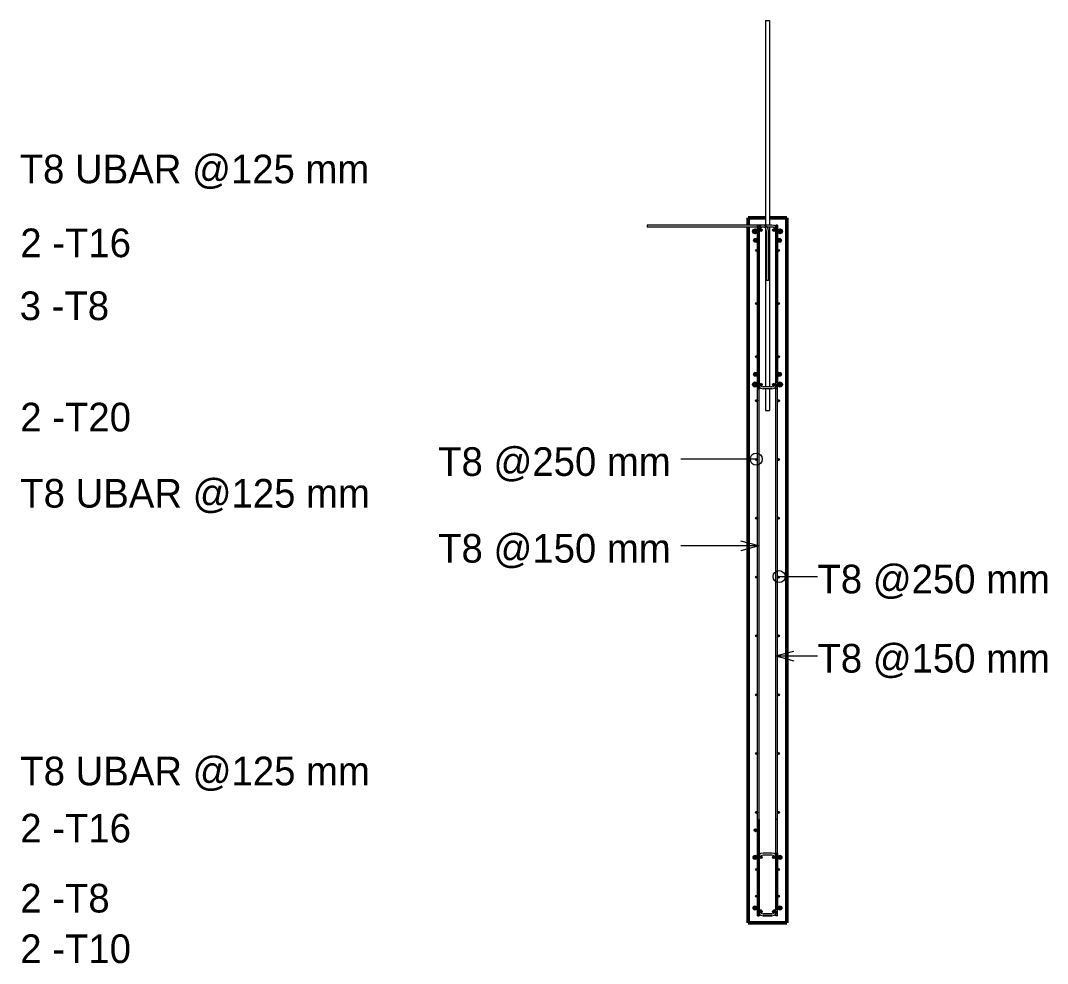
# Model space of a CAD drawing. Header units: millimetres. Extents: x 65464 to 98797, y 2255 to 31386.
# Drawn here: x 77538 to 81807, y 3101 to 7020 of the extents above; entities that cross this region are included whole.
import ezdxf

# ---------------------------------------------------------------- set-up
doc = ezdxf.new("R2010")
doc.units = ezdxf.units.MM
for name, color, linetype, lineweight in [('A-WALL', 113, 'Continuous', 25), ('S-RBAR', 171, 'Continuous', 18), ('S-RBAR-IDEN', 171, 'Continuous', 9)]:
    doc.layers.add(name, color=color, linetype=linetype, lineweight=lineweight)
doc.styles.add('Nirmala UI', font='Nirmala.ttf', dxfattribs={"height": 119.0625})

msp = doc.modelspace()

# ---------------------------------------------------------------- hatches: boundary and pattern name
at = {"layer": 'S-RBAR'}
h = msp.add_hatch(color=256, dxfattribs=at)
edge = h.paths.add_edge_path()
edge.add_arc((80591.12501, 6143.75), 10, 0, 360)
for points in [[(80594.21518, 6134.23943), (80601.12501, 6143.75), (80594.21518, 6153.26057), (80583.03484, 6149.62785), (80583.03484, 6137.87215)], [(80616.42421, 6143.75), (80621.42421, 6148.75), (80616.42421, 6153.75), (80611.42421, 6148.75)], [(80669.46731, 6143.75), (80674.46731, 6148.75), (80669.46731, 6153.75), (80664.46731, 6148.75)], [(80698.21518, 6134.23943), (80705.12501, 6143.75), (80698.21518, 6153.26057), (80687.03484, 6149.62785), (80687.03484, 6137.87215)], [(80595.59715, 6098.64155), (80601.12501, 6106.25), (80595.59715, 6113.85845), (80586.65288, 6110.95228), (80586.65288, 6101.54772)], [(80695.59715, 6098.64155), (80701.12501, 6106.25), (80695.59715, 6113.85845), (80686.65288, 6110.95228), (80686.65288, 6101.54772)], [(80597.12501, 6060.71069), (80601.12501, 6064.71069), (80597.12501, 6068.71069), (80593.12501, 6064.71069)], [(80689.12501, 6060.71069), (80693.12501, 6064.71069), (80689.12501, 6068.71069), (80685.12501, 6064.71069)], [(80597.12501, 5839.83191), (80601.12501, 5843.83191), (80597.12501, 5847.83191), (80593.12501, 5843.83191)], [(80689.12501, 5839.83191), (80693.12501, 5843.83191), (80689.12501, 5847.83191), (80685.12501, 5843.83191)], [(80597.12501, 5618.95312), (80601.12501, 5622.95312), (80597.12501, 5626.95312), (80593.12501, 5622.95312)], [(80689.12501, 5618.95312), (80693.12501, 5622.95312), (80689.12501, 5626.95312), (80685.12501, 5622.95312)], [(80590.65288, 5541.89155), (80599.59715, 5544.79772), (80599.59715, 5554.20228), (80590.65288, 5557.10845), (80585.12501, 5549.5)], [(80690.65288, 5541.89155), (80699.59715, 5544.79772), (80699.59715, 5554.20228), (80690.65288, 5557.10845), (80685.12501, 5549.5)], [(80588.03484, 5497.81572), (80599.21518, 5501.44843), (80599.21518, 5513.20413), (80588.03484, 5516.83685), (80581.12501, 5507.32628)], [(80616.42421, 5501.74464), (80621.42421, 5506.74464), (80616.42421, 5511.74464), (80611.42421, 5506.74464)], [(80669.46731, 5501.74464), (80674.46731, 5506.74464), (80669.46731, 5511.74464), (80664.46731, 5506.74464)], [(80692.03484, 5497.81572), (80703.21518, 5501.44843), (80703.21518, 5513.20413), (80692.03484, 5516.83685), (80685.12501, 5507.32628)], [(80597.12501, 5436.0642), (80601.12501, 5440.0642), (80597.12501, 5444.0642), (80593.12501, 5440.0642)], [(80689.12501, 5436.0642), (80693.12501, 5440.0642), (80689.12501, 5444.0642), (80685.12501, 5440.0642)], [(80597.12501, 5191.67622), (80601.12501, 5195.67622), (80597.12501, 5199.67622), (80593.12501, 5195.67622)], [(80689.12501, 5191.67622), (80693.12501, 5195.67622), (80689.12501, 5199.67622), (80685.12501, 5195.67622)], [(80597.12501, 4947.28825), (80601.12501, 4951.28825), (80597.12501, 4955.28825), (80593.12501, 4951.28825)], [(80689.12501, 4947.28825), (80693.12501, 4951.28825), (80689.12501, 4955.28825), (80685.12501, 4951.28825)], [(80597.12501, 4702.90028), (80601.12501, 4706.90028), (80597.12501, 4710.90028), (80593.12501, 4706.90028)], [(80689.12501, 4702.90028), (80693.12501, 4706.90028), (80689.12501, 4710.90028), (80685.12501, 4706.90028)], [(80597.12501, 4458.5123), (80601.12501, 4462.5123), (80597.12501, 4466.5123), (80593.12501, 4462.5123)], [(80689.12501, 4458.5123), (80693.12501, 4462.5123), (80689.12501, 4466.5123), (80685.12501, 4462.5123)], [(80597.12501, 4214.12433), (80601.12501, 4218.12433), (80597.12501, 4222.12433), (80593.12501, 4218.12433)], [(80689.12501, 4214.12433), (80693.12501, 4218.12433), (80689.12501, 4222.12433), (80685.12501, 4218.12433)], [(80597.12501, 3969.73635), (80601.12501, 3973.73635), (80597.12501, 3977.73635), (80593.12501, 3973.73635), (80594.18432, 3972.67704)], [(80689.12501, 3969.73635), (80693.12501, 3973.73635), (80689.12501, 3977.73635), (80685.12501, 3973.73635), (80686.18432, 3972.67704)], [(80597.12501, 3725.34838), (80601.12501, 3729.34838), (80597.12501, 3733.34838), (80593.12501, 3729.34838)], [(80689.12501, 3725.34838), (80693.12501, 3729.34838), (80689.12501, 3733.34838), (80685.12501, 3729.34838)], [(80593.12501, 3649), (80599.12501, 3655), (80593.12501, 3661), (80587.12501, 3655)], [(80593.59715, 3534.56527), (80599.12501, 3542.17372), (80593.59715, 3549.78217), (80584.65288, 3546.876), (80584.65288, 3537.47144)], [(80616.42421, 3537.75536), (80621.42421, 3542.75536), (80616.42421, 3547.75536), (80611.42421, 3542.75536)], [(80669.46731, 3537.75536), (80674.46731, 3542.75536), (80669.46731, 3547.75536), (80664.46731, 3542.75536)], [(80697.59715, 3534.56527), (80703.12501, 3542.17372), (80697.59715, 3549.78217), (80688.65288, 3546.876), (80688.65288, 3537.47144)], [(80597.12501, 3487.42529), (80601.12501, 3491.42529), (80597.12501, 3495.42529), (80593.12501, 3491.42529)], [(80689.12501, 3487.42529), (80693.12501, 3491.42529), (80689.12501, 3495.42529), (80685.12501, 3491.42529)], [(80597.12501, 3376.68772), (80601.12501, 3380.68772), (80597.12501, 3384.68772), (80593.12501, 3380.68772)], [(80689.12501, 3376.68772), (80693.12501, 3380.68772), (80689.12501, 3384.68772), (80685.12501, 3380.68772)], [(80588.65288, 3324.39155), (80597.59715, 3327.29772), (80597.59715, 3336.70228), (80588.65288, 3339.60845), (80583.12501, 3332)], [(80692.65288, 3324.39155), (80701.59715, 3327.29772), (80701.59715, 3336.70228), (80692.65288, 3339.60845), (80687.12501, 3332)], [(80614.53156, 3314.75), (80619.53156, 3319.75), (80614.53156, 3324.75), (80609.53156, 3319.75)], [(80616.42421, 3312), (80621.42421, 3317), (80616.42421, 3322), (80611.42421, 3317)], [(80669.46731, 3312), (80674.46731, 3317), (80669.46731, 3322), (80664.46731, 3317)], [(80671.41524, 3314.75), (80676.41524, 3319.75), (80671.41524, 3324.75), (80666.41524, 3319.75)]]:
    msp.add_hatch(color=256, dxfattribs=at).paths.add_polyline_path(points)
h = msp.add_hatch(color=256, dxfattribs=at)
edge = h.paths.add_edge_path()
edge.add_arc((80616.42421, 6148.75), 5, 0, 360)
h = msp.add_hatch(color=256, dxfattribs=at)
edge = h.paths.add_edge_path()
edge.add_arc((80669.46731, 6148.75), 5, 0, 360)
h = msp.add_hatch(color=256, dxfattribs=at)
edge = h.paths.add_edge_path()
edge.add_arc((80695.12501, 6143.75), 10, 0, 360)
h = msp.add_hatch(color=256, dxfattribs=at)
edge = h.paths.add_edge_path()
edge.add_arc((80593.12501, 6106.25), 8, 0, 360)
h = msp.add_hatch(color=256, dxfattribs=at)
edge = h.paths.add_edge_path()
edge.add_arc((80693.12501, 6106.25), 8, 0, 360)
h = msp.add_hatch(color=256, dxfattribs=at)
edge = h.paths.add_edge_path()
edge.add_arc((80597.12501, 6064.71069), 4, 0, 360)
h = msp.add_hatch(color=256, dxfattribs=at)
edge = h.paths.add_edge_path()
edge.add_arc((80689.12501, 6064.71069), 4, 0, 360)
h = msp.add_hatch(color=256, dxfattribs=at)
edge = h.paths.add_edge_path()
edge.add_arc((80597.12501, 5843.83191), 4, 0, 360)
h = msp.add_hatch(color=256, dxfattribs=at)
edge = h.paths.add_edge_path()
edge.add_arc((80689.12501, 5843.83191), 4, 0, 360)
h = msp.add_hatch(color=256, dxfattribs=at)
edge = h.paths.add_edge_path()
edge.add_arc((80597.12501, 5622.95312), 4, 0, 360)
h = msp.add_hatch(color=256, dxfattribs=at)
edge = h.paths.add_edge_path()
edge.add_arc((80689.12501, 5622.95312), 4, 0, 360)
h = msp.add_hatch(color=256, dxfattribs=at)
edge = h.paths.add_edge_path()
edge.add_arc((80593.12501, 5549.5), 8, 0, 360)
h = msp.add_hatch(color=256, dxfattribs=at)
edge = h.paths.add_edge_path()
edge.add_arc((80693.12501, 5549.5), 8, 0, 360)
h = msp.add_hatch(color=256, dxfattribs=at)
edge = h.paths.add_edge_path()
edge.add_arc((80591.12501, 5507.32628), 10, 0, 360)
h = msp.add_hatch(color=256, dxfattribs=at)
edge = h.paths.add_edge_path()
edge.add_arc((80616.42421, 5506.74464), 5, 0, 360)
h = msp.add_hatch(color=256, dxfattribs=at)
edge = h.paths.add_edge_path()
edge.add_arc((80669.46731, 5506.74464), 5, 0, 360)
h = msp.add_hatch(color=256, dxfattribs=at)
edge = h.paths.add_edge_path()
edge.add_arc((80695.12501, 5507.32628), 10, 0, 360)
h = msp.add_hatch(color=256, dxfattribs=at)
edge = h.paths.add_edge_path()
edge.add_arc((80597.12501, 5440.0642), 4, 0, 360)
h = msp.add_hatch(color=256, dxfattribs=at)
edge = h.paths.add_edge_path()
edge.add_arc((80689.12501, 5440.0642), 4, 0, 360)
h = msp.add_hatch(color=256, dxfattribs=at)
edge = h.paths.add_edge_path()
edge.add_arc((80597.12501, 5195.67622), 4, 0, 360)
h = msp.add_hatch(color=256, dxfattribs=at)
edge = h.paths.add_edge_path()
edge.add_arc((80689.12501, 5195.67622), 4, 0, 360)
h = msp.add_hatch(color=256, dxfattribs=at)
edge = h.paths.add_edge_path()
edge.add_arc((80597.12501, 4951.28825), 4, 0, 360)
h = msp.add_hatch(color=256, dxfattribs=at)
edge = h.paths.add_edge_path()
edge.add_arc((80689.12501, 4951.28825), 4, 0, 360)
h = msp.add_hatch(color=256, dxfattribs=at)
edge = h.paths.add_edge_path()
edge.add_arc((80597.12501, 4706.90028), 4, 0, 360)
h = msp.add_hatch(color=256, dxfattribs=at)
edge = h.paths.add_edge_path()
edge.add_arc((80689.12501, 4706.90028), 4, 0, 360)
h = msp.add_hatch(color=256, dxfattribs=at)
edge = h.paths.add_edge_path()
edge.add_arc((80597.12501, 4462.5123), 4, 0, 360)
h = msp.add_hatch(color=256, dxfattribs=at)
edge = h.paths.add_edge_path()
edge.add_arc((80689.12501, 4462.5123), 4, 0, 360)
h = msp.add_hatch(color=256, dxfattribs=at)
edge = h.paths.add_edge_path()
edge.add_arc((80597.12501, 4218.12433), 4, 0, 360)
h = msp.add_hatch(color=256, dxfattribs=at)
edge = h.paths.add_edge_path()
edge.add_arc((80689.12501, 4218.12433), 4, 0, 360)
h = msp.add_hatch(color=256, dxfattribs=at)
edge = h.paths.add_edge_path()
edge.add_arc((80597.12501, 3973.73635), 4, 0, 360)
h = msp.add_hatch(color=256, dxfattribs=at)
edge = h.paths.add_edge_path()
edge.add_arc((80689.12501, 3973.73635), 4, 0, 360)
h = msp.add_hatch(color=256, dxfattribs=at)
edge = h.paths.add_edge_path()
edge.add_arc((80597.12501, 3729.34838), 4, 0, 360)
h = msp.add_hatch(color=256, dxfattribs=at)
edge = h.paths.add_edge_path()
edge.add_arc((80689.12501, 3729.34838), 4, 0, 360)
h = msp.add_hatch(color=256, dxfattribs=at)
edge = h.paths.add_edge_path()
edge.add_arc((80593.12501, 3655), 6, 0, 360)
h = msp.add_hatch(color=256, dxfattribs=at)
edge = h.paths.add_edge_path()
edge.add_arc((80591.12501, 3542.17372), 8, 0, 360)
h = msp.add_hatch(color=256, dxfattribs=at)
edge = h.paths.add_edge_path()
edge.add_arc((80616.42421, 3542.75536), 5, 0, 360)
h = msp.add_hatch(color=256, dxfattribs=at)
edge = h.paths.add_edge_path()
edge.add_arc((80669.46731, 3542.75536), 5, 0, 360)
h = msp.add_hatch(color=256, dxfattribs=at)
edge = h.paths.add_edge_path()
edge.add_arc((80695.12501, 3542.17372), 8, 0, 360)
h = msp.add_hatch(color=256, dxfattribs=at)
edge = h.paths.add_edge_path()
edge.add_arc((80597.12501, 3491.42529), 4, 0, 360)
h = msp.add_hatch(color=256, dxfattribs=at)
edge = h.paths.add_edge_path()
edge.add_arc((80689.12501, 3491.42529), 4, 0, 360)
h = msp.add_hatch(color=256, dxfattribs=at)
edge = h.paths.add_edge_path()
edge.add_arc((80597.12501, 3380.68772), 4, 0, 360)
h = msp.add_hatch(color=256, dxfattribs=at)
edge = h.paths.add_edge_path()
edge.add_arc((80689.12501, 3380.68772), 4, 0, 360)
h = msp.add_hatch(color=256, dxfattribs=at)
edge = h.paths.add_edge_path()
edge.add_arc((80591.12501, 3332), 8, 0, 360)
h = msp.add_hatch(color=256, dxfattribs=at)
edge = h.paths.add_edge_path()
edge.add_arc((80695.12501, 3332), 8, 0, 360)
h = msp.add_hatch(color=256, dxfattribs=at)
edge = h.paths.add_edge_path()
edge.add_arc((80614.53156, 3319.75), 5, 0, 360)
h = msp.add_hatch(color=256, dxfattribs=at)
edge = h.paths.add_edge_path()
edge.add_arc((80616.42421, 3317), 5, 0, 360)
h = msp.add_hatch(color=256, dxfattribs=at)
edge = h.paths.add_edge_path()
edge.add_arc((80669.46731, 3317), 5, 0, 360)
h = msp.add_hatch(color=256, dxfattribs=at)
edge = h.paths.add_edge_path()
edge.add_arc((80671.41524, 3319.75), 5, 0, 360)

# ---------------------------------------------------------------- linework, layer by layer
at = {"layer": 'A-WALL', "lineweight": 50}
for p, q in [((80563.12501, 6199.75), (80563.12501, 6169.75)), ((80635.12501, 6199.75), (80563.12501, 6199.75)), ((80723.12501, 6199.75), (80651.12501, 6199.75)), ((80723.12501, 3269.75), (80723.12501, 6199.75)), ((80563.12501, 6161.75), (80563.12501, 3269.75)), ((80563.12501, 3269.75), (80723.12501, 3269.75))]:
    msp.add_line(p, q, dxfattribs=at)
at = {"layer": 'S-RBAR'}
for p, q in [((80635.12501, 7019.75), (80635.12501, 6169.75)), ((80635.12501, 7019.75), (80651.12501, 7019.75)), ((80651.12501, 7019.75), (80651.12501, 6169.75)), ((80623.12501, 6169.75), (80143.12501, 6169.75)), ((80143.12501, 6169.75), (80143.12501, 6161.75)), ((80623.12501, 6161.75), (80143.12501, 6161.75)), ((80594.21518, 6153.26057), (80583.03484, 6149.62785)), ((80583.03484, 6149.62785), (80583.03484, 6137.87215)), ((80601.12501, 6143.75), (80594.21518, 6153.26057)), ((80609.12501, 6169.75), (80601.12501, 6169.75)), ((80601.12501, 3299.75), (80601.12501, 6169.75)), ((80609.12501, 6169.75), (80601.12501, 6169.75)), ((80601.12501, 5513.75), (80601.12501, 6169.75)), ((80609.12501, 3299.75), (80609.12501, 6169.75)), ((80609.12501, 5513.75), (80609.12501, 6169.75)), ((80616.42421, 6153.75), (80611.42421, 6148.75)), ((80611.42421, 6148.75), (80616.42421, 6143.75)), ((80621.42421, 6148.75), (80616.42421, 6153.75)), ((80616.42421, 6143.75), (80621.42421, 6148.75)), ((80661.12501, 6169.75), (80625.12501, 6169.75)), ((80661.12501, 6161.75), (80625.12501, 6161.75)), ((80635.12501, 6156.16932), (80635.12501, 5497.75)), ((80651.12501, 6161.75), (80651.12501, 5497.75)), ((80669.46731, 6153.75), (80664.46731, 6148.75)), ((80664.46731, 6148.75), (80669.46731, 6143.75)), ((80674.46731, 6148.75), (80669.46731, 6153.75)), ((80669.46731, 6143.75), (80674.46731, 6148.75)), ((80685.12501, 6169.75), (80677.12501, 6169.75)), ((80677.12501, 3299.75), (80677.12501, 6169.75)), ((80677.12501, 6169.75), (80677.12501, 5513.75)), ((80677.12501, 6169.75), (80685.12501, 6169.75)), ((80685.12501, 3299.75), (80685.12501, 6169.75)), ((80685.12501, 6169.75), (80685.12501, 5513.75)), ((80698.21518, 6153.26057), (80687.03484, 6149.62785)), ((80687.03484, 6149.62785), (80687.03484, 6137.87215)), ((80705.12501, 6143.75), (80698.21518, 6153.26057)), ((80583.03484, 6137.87215), (80594.21518, 6134.23943)), ((80595.59715, 6113.85845), (80586.65288, 6110.95228)), ((80586.65288, 6110.95228), (80586.65288, 6101.54772)), ((80594.21518, 6134.23943), (80601.12501, 6143.75)), ((80601.12501, 6106.25), (80595.59715, 6113.85845)), ((80595.59715, 6098.64155), (80601.12501, 6106.25)), ((80601.12501, 6145.75), (80601.12501, 5489.75)), ((80609.12501, 6145.75), (80609.12501, 5489.75)), ((80639.12501, 5939.75), (80639.12501, 6145.75)), ((80647.12501, 5939.75), (80647.12501, 6145.75)), ((80677.12501, 5489.75), (80677.12501, 6145.75)), ((80685.12501, 5489.75), (80685.12501, 6145.75)), ((80695.59715, 6113.85845), (80686.65288, 6110.95228)), ((80686.65288, 6110.95228), (80686.65288, 6101.54772)), ((80687.03484, 6137.87215), (80698.21518, 6134.23943)), ((80701.12501, 6106.25), (80695.59715, 6113.85845)), ((80695.59715, 6098.64155), (80701.12501, 6106.25)), ((80698.21518, 6134.23943), (80705.12501, 6143.75)), ((80586.65288, 6101.54772), (80595.59715, 6098.64155)), ((80597.12501, 6068.71069), (80593.12501, 6064.71069)), ((80593.12501, 6064.71069), (80597.12501, 6060.71069)), ((80601.12501, 6064.71069), (80597.12501, 6068.71069)), ((80597.12501, 6060.71069), (80601.12501, 6064.71069)), ((80689.12501, 6068.71069), (80685.12501, 6064.71069)), ((80685.12501, 6064.71069), (80689.12501, 6060.71069)), ((80686.65288, 6101.54772), (80695.59715, 6098.64155)), ((80693.12501, 6064.71069), (80689.12501, 6068.71069)), ((80689.12501, 6060.71069), (80693.12501, 6064.71069)), ((80647.12501, 5939.75), (80639.12501, 5939.75)), ((80597.12501, 5847.83191), (80593.12501, 5843.83191)), ((80593.12501, 5843.83191), (80597.12501, 5839.83191)), ((80601.12501, 5843.83191), (80597.12501, 5847.83191)), ((80597.12501, 5839.83191), (80601.12501, 5843.83191)), ((80689.12501, 5847.83191), (80685.12501, 5843.83191)), ((80685.12501, 5843.83191), (80689.12501, 5839.83191)), ((80693.12501, 5843.83191), (80689.12501, 5847.83191)), ((80689.12501, 5839.83191), (80693.12501, 5843.83191)), ((80597.12501, 5626.95312), (80593.12501, 5622.95312)), ((80593.12501, 5622.95312), (80597.12501, 5618.95312)), ((80601.12501, 5622.95312), (80597.12501, 5626.95312)), ((80597.12501, 5618.95312), (80601.12501, 5622.95312)), ((80689.12501, 5626.95312), (80685.12501, 5622.95312)), ((80685.12501, 5622.95312), (80689.12501, 5618.95312)), ((80693.12501, 5622.95312), (80689.12501, 5626.95312)), ((80689.12501, 5618.95312), (80693.12501, 5622.95312)), ((80590.65288, 5557.10845), (80585.12501, 5549.5)), ((80599.59715, 5554.20228), (80590.65288, 5557.10845)), ((80599.59715, 5544.79772), (80599.59715, 5554.20228)), ((80690.65288, 5557.10845), (80685.12501, 5549.5)), ((80699.59715, 5554.20228), (80690.65288, 5557.10845)), ((80699.59715, 5544.79772), (80699.59715, 5554.20228)), ((80588.03484, 5516.83685), (80581.12501, 5507.32628)), ((80581.12501, 5507.32628), (80588.03484, 5497.81572)), ((80585.12501, 5549.5), (80590.65288, 5541.89155)), ((80599.21518, 5513.20413), (80588.03484, 5516.83685)), ((80590.65288, 5541.89155), (80599.59715, 5544.79772)), ((80599.21518, 5501.44843), (80599.21518, 5513.20413)), ((80616.42421, 5511.74464), (80611.42421, 5506.74464)), ((80621.42421, 5506.74464), (80616.42421, 5511.74464)), ((80669.46731, 5511.74464), (80664.46731, 5506.74464)), ((80674.46731, 5506.74464), (80669.46731, 5511.74464)), ((80685.12501, 5549.5), (80690.65288, 5541.89155)), ((80692.03484, 5516.83685), (80685.12501, 5507.32628)), ((80685.12501, 5507.32628), (80692.03484, 5497.81572)), ((80690.65288, 5541.89155), (80699.59715, 5544.79772)), ((80703.21518, 5513.20413), (80692.03484, 5516.83685)), ((80703.21518, 5501.44843), (80703.21518, 5513.20413)), ((80588.03484, 5497.81572), (80599.21518, 5501.44843)), ((80601.12501, 5489.75), (80609.12501, 5489.75)), ((80611.42421, 5506.74464), (80616.42421, 5501.74464)), ((80616.42421, 5501.74464), (80621.42421, 5506.74464)), ((80661.12501, 5497.75), (80625.12501, 5497.75)), ((80661.12501, 5489.75), (80625.12501, 5489.75)), ((80635.12501, 5489.75), (80635.12501, 5399.75)), ((80651.12501, 5489.75), (80651.12501, 5399.75)), ((80664.46731, 5506.74464), (80669.46731, 5501.74464)), ((80669.46731, 5501.74464), (80674.46731, 5506.74464)), ((80685.12501, 5489.75), (80677.12501, 5489.75)), ((80692.03484, 5497.81572), (80703.21518, 5501.44843)), ((80597.12501, 5444.0642), (80593.12501, 5440.0642)), ((80593.12501, 5440.0642), (80597.12501, 5436.0642)), ((80601.12501, 5440.0642), (80597.12501, 5444.0642)), ((80597.12501, 5436.0642), (80601.12501, 5440.0642)), ((80689.12501, 5444.0642), (80685.12501, 5440.0642)), ((80685.12501, 5440.0642), (80689.12501, 5436.0642)), ((80693.12501, 5440.0642), (80689.12501, 5444.0642)), ((80689.12501, 5436.0642), (80693.12501, 5440.0642)), ((80635.12501, 5399.75), (80651.12501, 5399.75)), ((80597.12501, 5199.67622), (80593.12501, 5195.67622)), ((80593.12501, 5195.67622), (80597.12501, 5191.67622)), ((80601.12501, 5195.67622), (80597.12501, 5199.67622)), ((80597.12501, 5191.67622), (80601.12501, 5195.67622)), ((80689.12501, 5199.67622), (80685.12501, 5195.67622)), ((80685.12501, 5195.67622), (80689.12501, 5191.67622)), ((80693.12501, 5195.67622), (80689.12501, 5199.67622)), ((80689.12501, 5191.67622), (80693.12501, 5195.67622)), ((80597.12501, 4955.28825), (80593.12501, 4951.28825)), ((80601.12501, 4951.28825), (80597.12501, 4955.28825)), ((80689.12501, 4955.28825), (80685.12501, 4951.28825)), ((80693.12501, 4951.28825), (80689.12501, 4955.28825)), ((80593.12501, 4951.28825), (80597.12501, 4947.28825)), ((80597.12501, 4947.28825), (80601.12501, 4951.28825)), ((80685.12501, 4951.28825), (80689.12501, 4947.28825)), ((80689.12501, 4947.28825), (80693.12501, 4951.28825)), ((80597.12501, 4710.90028), (80593.12501, 4706.90028)), ((80593.12501, 4706.90028), (80597.12501, 4702.90028)), ((80601.12501, 4706.90028), (80597.12501, 4710.90028)), ((80597.12501, 4702.90028), (80601.12501, 4706.90028)), ((80689.12501, 4710.90028), (80685.12501, 4706.90028)), ((80685.12501, 4706.90028), (80689.12501, 4702.90028)), ((80693.12501, 4706.90028), (80689.12501, 4710.90028)), ((80689.12501, 4702.90028), (80693.12501, 4706.90028)), ((80597.12501, 4466.5123), (80593.12501, 4462.5123)), ((80593.12501, 4462.5123), (80597.12501, 4458.5123)), ((80601.12501, 4462.5123), (80597.12501, 4466.5123)), ((80597.12501, 4458.5123), (80601.12501, 4462.5123)), ((80689.12501, 4466.5123), (80685.12501, 4462.5123)), ((80685.12501, 4462.5123), (80689.12501, 4458.5123)), ((80693.12501, 4462.5123), (80689.12501, 4466.5123)), ((80689.12501, 4458.5123), (80693.12501, 4462.5123)), ((80597.12501, 4222.12433), (80593.12501, 4218.12433)), ((80593.12501, 4218.12433), (80597.12501, 4214.12433)), ((80601.12501, 4218.12433), (80597.12501, 4222.12433)), ((80597.12501, 4214.12433), (80601.12501, 4218.12433)), ((80689.12501, 4222.12433), (80685.12501, 4218.12433)), ((80685.12501, 4218.12433), (80689.12501, 4214.12433)), ((80693.12501, 4218.12433), (80689.12501, 4222.12433)), ((80689.12501, 4214.12433), (80693.12501, 4218.12433)), ((80597.12501, 3977.73635), (80593.12501, 3973.73635)), ((80593.12501, 3973.73635), (80594.18432, 3972.67704)), ((80594.18432, 3972.67704), (80597.12501, 3969.73635)), ((80601.12501, 3973.73635), (80597.12501, 3977.73635)), ((80597.12501, 3969.73635), (80601.12501, 3973.73635)), ((80689.12501, 3977.73635), (80685.12501, 3973.73635)), ((80685.12501, 3973.73635), (80686.18432, 3972.67704)), ((80686.18432, 3972.67704), (80689.12501, 3969.73635)), ((80693.12501, 3973.73635), (80689.12501, 3977.73635)), ((80689.12501, 3969.73635), (80693.12501, 3973.73635)), ((80597.12501, 3733.34838), (80593.12501, 3729.34838)), ((80593.12501, 3729.34838), (80597.12501, 3725.34838)), ((80601.12501, 3729.34838), (80597.12501, 3733.34838)), ((80597.12501, 3725.34838), (80601.12501, 3729.34838)), ((80689.12501, 3733.34838), (80685.12501, 3729.34838)), ((80685.12501, 3729.34838), (80689.12501, 3725.34838)), ((80693.12501, 3729.34838), (80689.12501, 3733.34838)), ((80689.12501, 3725.34838), (80693.12501, 3729.34838)), ((80601.12501, 3699.75), (80601.12501, 3323.75)), ((80601.12501, 3699.75), (80609.12501, 3699.75)), ((80609.12501, 3699.75), (80609.12501, 3323.75)), ((80685.12501, 3699.75), (80677.12501, 3699.75)), ((80677.12501, 3323.75), (80677.12501, 3699.75)), ((80685.12501, 3323.75), (80685.12501, 3699.75)), ((80593.12501, 3661), (80587.12501, 3655)), ((80587.12501, 3655), (80593.12501, 3649)), ((80599.12501, 3655), (80593.12501, 3661)), ((80593.12501, 3649), (80599.12501, 3655)), ((80593.59715, 3549.78217), (80584.65288, 3546.876)), ((80584.65288, 3546.876), (80584.65288, 3537.47144)), ((80599.12501, 3542.17372), (80593.59715, 3549.78217)), ((80609.12501, 3559.75), (80601.12501, 3559.75)), ((80601.12501, 3323.75), (80601.12501, 3559.75)), ((80609.12501, 3323.75), (80609.12501, 3559.75)), ((80616.42421, 3547.75536), (80611.42421, 3542.75536)), ((80621.42421, 3542.75536), (80616.42421, 3547.75536)), ((80661.12501, 3559.75), (80625.12501, 3559.75)), ((80661.12501, 3551.75), (80625.12501, 3551.75)), ((80669.46731, 3547.75536), (80664.46731, 3542.75536)), ((80674.46731, 3542.75536), (80669.46731, 3547.75536)), ((80677.12501, 3559.75), (80677.12501, 3323.75)), ((80677.12501, 3559.75), (80685.12501, 3559.75)), ((80685.12501, 3559.75), (80685.12501, 3323.75)), ((80697.59715, 3549.78217), (80688.65288, 3546.876)), ((80688.65288, 3546.876), (80688.65288, 3537.47144)), ((80703.12501, 3542.17372), (80697.59715, 3549.78217)), ((80584.65288, 3537.47144), (80593.59715, 3534.56527)), ((80593.59715, 3534.56527), (80599.12501, 3542.17372)), ((80601.12501, 3535.75), (80601.12501, 3299.75)), ((80609.12501, 3535.75), (80609.12501, 3299.75)), ((80611.42421, 3542.75536), (80616.42421, 3537.75536)), ((80616.42421, 3537.75536), (80621.42421, 3542.75536)), ((80664.46731, 3542.75536), (80669.46731, 3537.75536)), ((80669.46731, 3537.75536), (80674.46731, 3542.75536)), ((80677.12501, 3299.75), (80677.12501, 3535.75)), ((80685.12501, 3299.75), (80685.12501, 3535.75)), ((80688.65288, 3537.47144), (80697.59715, 3534.56527)), ((80697.59715, 3534.56527), (80703.12501, 3542.17372)), ((80597.12501, 3495.42529), (80593.12501, 3491.42529)), ((80593.12501, 3491.42529), (80597.12501, 3487.42529)), ((80601.12501, 3491.42529), (80597.12501, 3495.42529)), ((80597.12501, 3487.42529), (80601.12501, 3491.42529)), ((80689.12501, 3495.42529), (80685.12501, 3491.42529)), ((80685.12501, 3491.42529), (80689.12501, 3487.42529)), ((80693.12501, 3491.42529), (80689.12501, 3495.42529)), ((80689.12501, 3487.42529), (80693.12501, 3491.42529)), ((80597.12501, 3384.68772), (80593.12501, 3380.68772)), ((80593.12501, 3380.68772), (80597.12501, 3376.68772)), ((80601.12501, 3380.68772), (80597.12501, 3384.68772)), ((80597.12501, 3376.68772), (80601.12501, 3380.68772)), ((80689.12501, 3384.68772), (80685.12501, 3380.68772)), ((80685.12501, 3380.68772), (80689.12501, 3376.68772)), ((80693.12501, 3380.68772), (80689.12501, 3384.68772)), ((80689.12501, 3376.68772), (80693.12501, 3380.68772)), ((80588.65288, 3339.60845), (80583.12501, 3332)), ((80583.12501, 3332), (80588.65288, 3324.39155)), ((80597.59715, 3336.70228), (80588.65288, 3339.60845)), ((80597.59715, 3327.29772), (80597.59715, 3336.70228)), ((80692.65288, 3339.60845), (80687.12501, 3332)), ((80687.12501, 3332), (80692.65288, 3324.39155)), ((80701.59715, 3336.70228), (80692.65288, 3339.60845)), ((80701.59715, 3327.29772), (80701.59715, 3336.70228)), ((80588.65288, 3324.39155), (80597.59715, 3327.29772)), ((80609.12501, 3299.75), (80601.12501, 3299.75)), ((80601.12501, 3299.75), (80609.12501, 3299.75)), ((80614.53156, 3324.75), (80609.53156, 3319.75)), ((80609.53156, 3319.75), (80614.53156, 3314.75)), ((80616.42421, 3322), (80611.42421, 3317)), ((80611.42421, 3317), (80616.42421, 3312)), ((80619.53156, 3319.75), (80614.53156, 3324.75)), ((80614.53156, 3314.75), (80619.53156, 3319.75)), ((80621.42421, 3317), (80616.42421, 3322)), ((80616.42421, 3312), (80621.42421, 3317)), ((80625.12501, 3307.75), (80661.12501, 3307.75)), ((80661.12501, 3307.75), (80625.12501, 3307.75)), ((80625.12501, 3299.75), (80661.12501, 3299.75)), ((80661.12501, 3299.75), (80625.12501, 3299.75)), ((80669.46731, 3322), (80664.46731, 3317)), ((80664.46731, 3317), (80669.46731, 3312)), ((80671.41524, 3324.75), (80666.41524, 3319.75)), ((80666.41524, 3319.75), (80671.41524, 3314.75)), ((80674.46731, 3317), (80669.46731, 3322)), ((80669.46731, 3312), (80674.46731, 3317)), ((80676.41524, 3319.75), (80671.41524, 3324.75)), ((80671.41524, 3314.75), (80676.41524, 3319.75)), ((80685.12501, 3299.75), (80677.12501, 3299.75)), ((80685.12501, 3299.75), (80677.12501, 3299.75)), ((80692.65288, 3324.39155), (80701.59715, 3327.29772))]:
    msp.add_line(p, q, dxfattribs=at)
for centre, radius in [((80591.12501, 6143.75), 10), ((80616.42421, 6148.75), 5), ((80669.46731, 6148.75), 5), ((80695.12501, 6143.75), 10), ((80593.12501, 6106.25), 8), ((80693.12501, 6106.25), 8), ((80597.12501, 6064.71069), 4), ((80689.12501, 6064.71069), 4), ((80597.12501, 5843.83191), 4), ((80689.12501, 5843.83191), 4), ((80597.12501, 5622.95312), 4), ((80689.12501, 5622.95312), 4), ((80593.12501, 5549.5), 8), ((80693.12501, 5549.5), 8), ((80591.12501, 5507.32628), 10), ((80616.42421, 5506.74464), 5), ((80669.46731, 5506.74464), 5), ((80695.12501, 5507.32628), 10), ((80597.12501, 5440.0642), 4), ((80689.12501, 5440.0642), 4), ((80597.12501, 5195.67622), 4), ((80689.12501, 5195.67622), 4), ((80597.12501, 4951.28825), 4), ((80689.12501, 4951.28825), 4), ((80597.12501, 4706.90028), 4), ((80689.12501, 4706.90028), 4), ((80597.12501, 4462.5123), 4), ((80689.12501, 4462.5123), 4), ((80597.12501, 4218.12433), 4), ((80689.12501, 4218.12433), 4), ((80597.12501, 3973.73635), 4), ((80689.12501, 3973.73635), 4), ((80597.12501, 3729.34838), 4), ((80689.12501, 3729.34838), 4), ((80593.12501, 3655), 6), ((80591.12501, 3542.17372), 8), ((80616.42421, 3542.75536), 5), ((80669.46731, 3542.75536), 5), ((80695.12501, 3542.17372), 8), ((80597.12501, 3491.42529), 4), ((80689.12501, 3491.42529), 4), ((80597.12501, 3380.68772), 4), ((80689.12501, 3380.68772), 4), ((80591.12501, 3332), 8), ((80695.12501, 3332), 8), ((80614.53156, 3319.75), 5), ((80616.42421, 3317), 5), ((80669.46731, 3317), 5), ((80671.41524, 3319.75), 5)]:
    msp.add_circle(centre, radius, dxfattribs=at)
for centre, radius, start, end in [((80625.12501, 6145.75), 24, 90, 180), ((80625.12501, 6145.75), 16, 90, 180), ((80623.12501, 6145.75), 24, 360, 90), ((80623.12501, 6145.75), 16, 0, 90), ((80661.12501, 6145.75), 24, 360, 90), ((80661.12501, 6145.75), 16, 0, 90), ((80625.12501, 5513.75), 24, 180, 270), ((80625.12501, 5513.75), 16, 180, 270), ((80661.12501, 5513.75), 16, 270, 360), ((80661.12501, 5513.75), 24, 270, 0), ((80625.12501, 3535.75), 24, 90, 180), ((80625.12501, 3535.75), 16, 90, 180), ((80661.12501, 3535.75), 24, 360, 90), ((80661.12501, 3535.75), 16, 0, 90), ((80625.12501, 3323.75), 24, 180, 270), ((80625.12501, 3323.75), 24, 180, 270), ((80625.12501, 3323.75), 16, 180, 270), ((80625.12501, 3323.75), 16, 180, 270), ((80661.12501, 3323.75), 16, 270, 360), ((80661.12501, 3323.75), 24, 270, 0), ((80661.12501, 3323.75), 16, 270, 360), ((80661.12501, 3323.75), 24, 270, 0)]:
    msp.add_arc(centre, radius, start, end, dxfattribs=at)
at = {"layer": 'S-RBAR-IDEN'}
for p, q in [((80519.68799, 5196.84552), (80282.94768, 5196.84552)), ((80596.31549, 5196.84552), (80519.68799, 5196.84552)), ((80478.88746, 4836.43197), (80282.94768, 4836.43197)), ((80607.78261, 4836.43197), (80478.88746, 4836.43197)), ((80607.78261, 4836.43197), (80532.78261, 4856.52816)), ((80607.78261, 4836.43197), (80532.78261, 4816.33578)), ((80691.7747, 4708.82083), (80782.57591, 4708.82083)), ((80782.57591, 4708.82083), (80850.67682, 4708.82083)), ((80677.94073, 4379.5884), (80752.94073, 4399.68459)), ((80677.94073, 4379.5884), (80752.94073, 4359.49221)), ((80677.94073, 4379.5884), (80801.94113, 4379.5884)), ((80801.94113, 4379.5884), (80850.67682, 4379.5884))]:
    msp.add_line(p, q, dxfattribs=at)
for centre in [(80596.31549, 5196.84552), (80691.7747, 4708.82083)]:
    msp.add_circle(centre, 25, dxfattribs=at)

# ---------------------------------------------------------------- texts
at = {"layer": 'S-RBAR-IDEN', "char_height": 119.0625, "attachment_point": 1, "style": 'Nirmala UI'}
for s, insert, width in [('T8 UBAR @125 mm', (77534.37477, 6462.43534), 1787.763125), ('2 -T16', (77536.87477, 6155.42077), 581.2234375), ('3 -T8', (77534.37477, 5893.91543), 468.9871875), ('2 -T20', (77536.87477, 5431.41092), 581.2234375), ('T8 @250 mm', (79273.94768, 5246.50698), 1218.565), ('T8 UBAR @125 mm', (77536.87477, 5114.7644), 1787.763125), ('T8 @150 mm', (79273.94768, 4886.09343), 1218.565), ('T8 @250 mm', (80850.67682, 4758.48229), 1218.565), ('T8 @150 mm', (80850.67682, 4429.24986), 1218.565), ('T8 UBAR @125 mm', (77536.87477, 3960.60966), 1787.763125), ('2 -T16', (77536.87477, 3723.15517), 581.2234375), ('2 -T8', (77536.87477, 3432.19129), 468.9871875), ('2 -T10', (77536.87477, 3222.14175), 581.2234375)]:
    msp.add_mtext(s, dxfattribs=dict(at, insert=insert, width=width))

doc.saveas('drawing.dxf')
